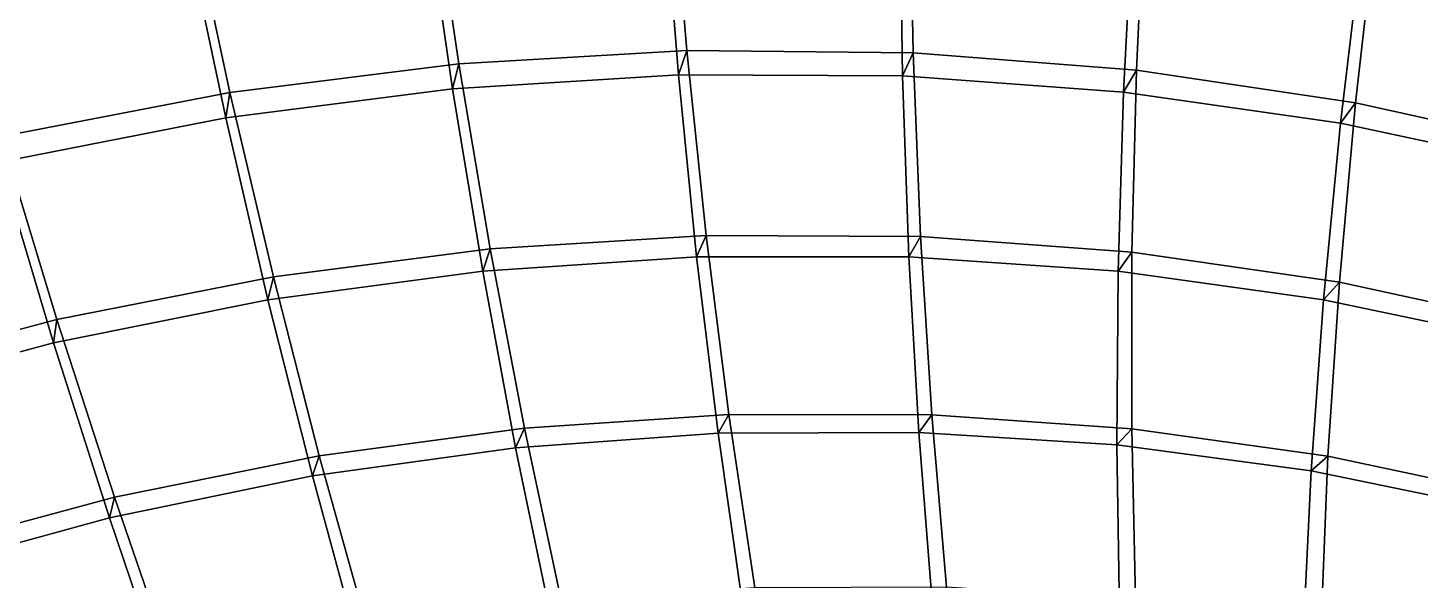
# Model space of a CAD drawing. Header units: metres. Extents: x -2184624 to 1125696, y -1900362 to 1900362.
# Drawn here: x -551038 to -128532, y 1094813 to 1262434 of the extents above; entities that cross this region are included whole.
import ezdxf

# ---------------------------------------------------------------- set-up
doc = ezdxf.new("R2010")
doc.units = ezdxf.units.M

msp = doc.modelspace()

# ---------------------------------------------------------------- linework, layer by layer
for points in [[(-420250.8, 1251536, 391164.38), (-428891.34, 1309468.1, 370067.25), (-355882.53, 1313399.1, 362020.03), (-351037.78, 1255539.4, 382381.56)], [(-358153.03, 1305131.9, 340646.9), (-355882.53, 1313399.1, 362020.03), (-351037.78, 1255539.4, 382381.56), (-353636.84, 1248196.1, 361233)], [(-353636.84, 1248196.1, 361233), (-351037.78, 1255539.4, 382381.56), (-355882.53, 1313399.1, 362020.03), (-358153.03, 1305131.9, 340646.9)], [(-351037.78, 1255539.4, 382381.56), (-355882.53, 1313399.1, 362020.03), (-283455.75, 1312415.6, 353632.22), (-282391.12, 1254877.6, 373227.38)], [(-286433.88, 1304448.4, 332009.22), (-283455.75, 1312415.6, 353632.22), (-282391.12, 1254877.6, 373227.38), (-285659.3, 1247842.4, 351831.5)], [(-285659.3, 1247842.4, 351831.5), (-282391.12, 1254877.6, 373227.38), (-283455.75, 1312415.6, 353632.22), (-286433.88, 1304448.4, 332009.22)], [(-282391.12, 1254877.6, 373227.38), (-283455.75, 1312415.6, 353632.22), (-211962.28, 1306552.8, 344881.47), (-214645.05, 1249584.2, 363678.06)], [(-489698.38, 1242852.6, 399594.72), (-502133.56, 1300610, 377791.34), (-428891.34, 1309468.1, 370067.25), (-420250.8, 1251536, 391164.38)], [(-430449.28, 1300974.1, 348932), (-428891.34, 1309468.1, 370067.25), (-420250.8, 1251536, 391164.38), (-422177.3, 1243956, 370251.62)], [(-422177.3, 1243956, 370251.62), (-420250.8, 1251536, 391164.38), (-428891.34, 1309468.1, 370067.25), (-430449.28, 1300974.1, 348932)], [(-215638.16, 1298962.5, 322996.16), (-211962.28, 1306552.8, 344881.47), (-214645.05, 1249584.2, 363678.06), (-218574.52, 1242932, 342023.38)], [(-218574.52, 1242932, 342023.38), (-214645.05, 1249584.2, 363678.06), (-211962.28, 1306552.8, 344881.47), (-215638.16, 1298962.5, 322996.16)], [(-214645.05, 1249584.2, 363678.06), (-211962.28, 1306552.8, 344881.47), (-141756.69, 1295868.9, 335738), (-148136.31, 1239716.6, 353702.5)], [(-422177.3, 1243956, 370251.62), (-430449.28, 1300974.1, 348932), (-358153.03, 1305131.9, 340646.9), (-353636.84, 1248196.1, 361233)], [(-353636.84, 1248196.1, 361233), (-358153.03, 1305131.9, 340646.9), (-286433.88, 1304448.4, 332009.22), (-285659.3, 1247842.4, 351831.5)], [(-285659.3, 1247842.4, 351831.5), (-286433.88, 1304448.4, 332009.22), (-215638.16, 1298962.5, 322996.16), (-218574.52, 1242932, 342023.38)], [(-559053.75, 1229495.6, 407686.4), (-575264.75, 1286832, 385205.03), (-502133.56, 1300610, 377791.34), (-489698.38, 1242852.6, 399594.72)], [(-490953.12, 1235103.1, 378906.66), (-502978.62, 1291959, 356882.22), (-430449.28, 1300974.1, 348932), (-422177.3, 1243956, 370251.62)], [(-502978.62, 1291959, 356882.22), (-502133.56, 1300610, 377791.34), (-489698.38, 1242852.6, 399594.72), (-490953.12, 1235103.1, 378906.66)], [(-490953.12, 1235103.1, 378906.66), (-489698.38, 1242852.6, 399594.72), (-502133.56, 1300610, 377791.34), (-502978.62, 1291959, 356882.22)], [(-218574.52, 1242932, 342023.38), (-215638.16, 1298962.5, 322996.16), (-146115.06, 1288736.6, 313577.62), (-152714.25, 1233526.4, 331777.2)], [(-146115.06, 1288736.6, 313577.62), (-141756.69, 1295868.9, 335738), (-148136.31, 1239716.6, 353702.5), (-152714.25, 1233526.4, 331777.2)], [(-152714.25, 1233526.4, 331777.2), (-148136.31, 1239716.6, 353702.5), (-141756.69, 1295868.9, 335738), (-146115.06, 1288736.6, 313577.62)], [(-148136.31, 1239716.6, 353702.5), (-141756.69, 1295868.9, 335738), (-73195.75, 1280443.5, 326166.53), (-83203.88, 1225352.5, 343262.47)], [(-559641.4, 1221640.4, 387212.1), (-575400.9, 1278090.5, 364510.66), (-502978.62, 1291959, 356882.22), (-490953.12, 1235103.1, 378906.66)], [(-152714.25, 1233526.4, 331777.2), (-146115.06, 1288736.6, 313577.62), (-78215.44, 1273854.8, 303718.16), (-88412.12, 1219708.5, 321054.84)], [(-422177.3, 1243956, 370251.62), (-420250.8, 1251536, 391164.38), (-351037.78, 1255539.4, 382381.56), (-353636.84, 1248196.1, 361233)], [(-353636.84, 1248196.1, 361233), (-351037.78, 1255539.4, 382381.56), (-420250.8, 1251536, 391164.38), (-422177.3, 1243956, 370251.62)], [(-410708.16, 1195346.4, 409227.12), (-420250.8, 1251536, 391164.38), (-351037.78, 1255539.4, 382381.56), (-345150.1, 1199420.6, 399761.75)], [(-353636.84, 1248196.1, 361233), (-351037.78, 1255539.4, 382381.56), (-345150.1, 1199420.6, 399761.75), (-348094.97, 1192937.9, 378812.06)], [(-348094.97, 1192937.9, 378812.06), (-345150.1, 1199420.6, 399761.75), (-351037.78, 1255539.4, 382381.56), (-353636.84, 1248196.1, 361233)], [(-353636.84, 1248196.1, 361233), (-351037.78, 1255539.4, 382381.56), (-282391.12, 1254877.6, 373227.38), (-285659.3, 1247842.4, 351831.5)], [(-285659.3, 1247842.4, 351831.5), (-282391.12, 1254877.6, 373227.38), (-351037.78, 1255539.4, 382381.56), (-353636.84, 1248196.1, 361233)], [(-345150.1, 1199420.6, 399761.75), (-351037.78, 1255539.4, 382381.56), (-282391.12, 1254877.6, 373227.38), (-280139.34, 1199067.6, 389897.38)], [(-285659.3, 1247842.4, 351831.5), (-282391.12, 1254877.6, 373227.38), (-280139.34, 1199067.6, 389897.38), (-283719.72, 1192901.6, 368704.2)], [(-283719.72, 1192901.6, 368704.2), (-280139.34, 1199067.6, 389897.38), (-282391.12, 1254877.6, 373227.38), (-285659.3, 1247842.4, 351831.5)], [(-285659.3, 1247842.4, 351831.5), (-282391.12, 1254877.6, 373227.38), (-214645.05, 1249584.2, 363678.06), (-218574.52, 1242932, 342023.38)], [(-218574.52, 1242932, 342023.38), (-214645.05, 1249584.2, 363678.06), (-282391.12, 1254877.6, 373227.38), (-285659.3, 1247842.4, 351831.5)], [(-280139.34, 1199067.6, 389897.38), (-282391.12, 1254877.6, 373227.38), (-214645.05, 1249584.2, 363678.06), (-215992.98, 1194322.6, 379608.28)], [(-490953.12, 1235103.1, 378906.66), (-489698.38, 1242852.6, 399594.72), (-420250.8, 1251536, 391164.38), (-422177.3, 1243956, 370251.62)], [(-422177.3, 1243956, 370251.62), (-420250.8, 1251536, 391164.38), (-489698.38, 1242852.6, 399594.72), (-490953.12, 1235103.1, 378906.66)], [(-476499, 1186831.2, 418313.25), (-489698.38, 1242852.6, 399594.72), (-420250.8, 1251536, 391164.38), (-410708.16, 1195346.4, 409227.12)], [(-422177.3, 1243956, 370251.62), (-420250.8, 1251536, 391164.38), (-410708.16, 1195346.4, 409227.12), (-413015.6, 1188616.1, 388510.25)], [(-413015.6, 1188616.1, 388510.25), (-410708.16, 1195346.4, 409227.12), (-420250.8, 1251536, 391164.38), (-422177.3, 1243956, 370251.62)], [(-413015.6, 1188616.1, 388510.25), (-422177.3, 1243956, 370251.62), (-353636.84, 1248196.1, 361233), (-348094.97, 1192937.9, 378812.06)], [(-348094.97, 1192937.9, 378812.06), (-353636.84, 1248196.1, 361233), (-285659.3, 1247842.4, 351831.5), (-283719.72, 1192901.6, 368704.2)], [(-283719.72, 1192901.6, 368704.2), (-285659.3, 1247842.4, 351831.5), (-218574.52, 1242932, 342023.38), (-220202.98, 1188546.4, 358160.97)], [(-218574.52, 1242932, 342023.38), (-214645.05, 1249584.2, 363678.06), (-215992.98, 1194322.6, 379608.28), (-220202.98, 1188546.4, 358160.97)], [(-220202.98, 1188546.4, 358160.97), (-215992.98, 1194322.6, 379608.28), (-214645.05, 1249584.2, 363678.06), (-218574.52, 1242932, 342023.38)], [(-218574.52, 1242932, 342023.38), (-214645.05, 1249584.2, 363678.06), (-148136.31, 1239716.6, 353702.5), (-152714.25, 1233526.4, 331777.2)], [(-152714.25, 1233526.4, 331777.2), (-148136.31, 1239716.6, 353702.5), (-214645.05, 1249584.2, 363678.06), (-218574.52, 1242932, 342023.38)], [(-215992.98, 1194322.6, 379608.28), (-214645.05, 1249584.2, 363678.06), (-148136.31, 1239716.6, 353702.5), (-153031.2, 1185239.9, 368862.22)], [(-559641.4, 1221640.4, 387212.1), (-559053.75, 1229495.6, 407686.4), (-489698.38, 1242852.6, 399594.72), (-490953.12, 1235103.1, 378906.66)], [(-490953.12, 1235103.1, 378906.66), (-489698.38, 1242852.6, 399594.72), (-559053.75, 1229495.6, 407686.4), (-559641.4, 1221640.4, 387212.1)], [(-542211.8, 1173880.8, 427034.2), (-559053.75, 1229495.6, 407686.4), (-489698.38, 1242852.6, 399594.72), (-476499, 1186831.2, 418313.25)], [(-478170.88, 1179918.5, 397818.62), (-490953.12, 1235103.1, 378906.66), (-422177.3, 1243956, 370251.62), (-413015.6, 1188616.1, 388510.25)], [(-490953.12, 1235103.1, 378906.66), (-489698.38, 1242852.6, 399594.72), (-476499, 1186831.2, 418313.25), (-478170.88, 1179918.5, 397818.62)], [(-478170.88, 1179918.5, 397818.62), (-476499, 1186831.2, 418313.25), (-489698.38, 1242852.6, 399594.72), (-490953.12, 1235103.1, 378906.66)], [(-220202.98, 1188546.4, 358160.97), (-218574.52, 1242932, 342023.38), (-152714.25, 1233526.4, 331777.2), (-157860.39, 1179931.1, 347150.22)], [(-152714.25, 1233526.4, 331777.2), (-148136.31, 1239716.6, 353702.5), (-153031.2, 1185239.9, 368862.22), (-157860.39, 1179931.1, 347150.22)], [(-157860.39, 1179931.1, 347150.22), (-153031.2, 1185239.9, 368862.22), (-148136.31, 1239716.6, 353702.5), (-152714.25, 1233526.4, 331777.2)], [(-153031.2, 1185239.9, 368862.22), (-148136.31, 1239716.6, 353702.5), (-83203.88, 1225352.5, 343262.47), (-91575.055, 1171895.9, 357619.2)], [(-152714.25, 1233526.4, 331777.2), (-148136.31, 1239716.6, 353702.5), (-83203.88, 1225352.5, 343262.47), (-88412.12, 1219708.5, 321054.84)], [(-88412.12, 1219708.5, 321054.84), (-83203.88, 1225352.5, 343262.47), (-148136.31, 1239716.6, 353702.5), (-152714.25, 1233526.4, 331777.2)], [(-543253.56, 1166847.2, 406751.44), (-559641.4, 1221640.4, 387212.1), (-490953.12, 1235103.1, 378906.66), (-478170.88, 1179918.5, 397818.62)], [(-607539.6, 1156518.6, 435401.06), (-627992.94, 1211491.9, 415449.5), (-559053.75, 1229495.6, 407686.4), (-542211.8, 1173880.8, 427034.2)], [(-559641.4, 1221640.4, 387212.1), (-559053.75, 1229495.6, 407686.4), (-542211.8, 1173880.8, 427034.2), (-543253.56, 1166847.2, 406751.44)], [(-543253.56, 1166847.2, 406751.44), (-542211.8, 1173880.8, 427034.2), (-559053.75, 1229495.6, 407686.4), (-559641.4, 1221640.4, 387212.1)], [(-157860.39, 1179931.1, 347150.22), (-152714.25, 1233526.4, 331777.2), (-88412.12, 1219708.5, 321054.84), (-97008.23, 1167137.1, 335632.2)], [(-607959.9, 1149422.6, 415319.8), (-627921.8, 1203591.6, 395178.25), (-559641.4, 1221640.4, 387212.1), (-543253.56, 1166847.2, 406751.44)], [(-413015.6, 1188616.1, 388510.25), (-410708.16, 1195346.4, 409227.12), (-345150.1, 1199420.6, 399761.75), (-348094.97, 1192937.9, 378812.06)], [(-348094.97, 1192937.9, 378812.06), (-345150.1, 1199420.6, 399761.75), (-410708.16, 1195346.4, 409227.12), (-413015.6, 1188616.1, 388510.25)], [(-400315.06, 1140922.4, 424436.28), (-410708.16, 1195346.4, 409227.12), (-345150.1, 1199420.6, 399761.75), (-338271.66, 1145063.1, 414343.06)], [(-348094.97, 1192937.9, 378812.06), (-345150.1, 1199420.6, 399761.75), (-338271.66, 1145063.1, 414343.06), (-341580.16, 1139385.4, 393570.12)], [(-341580.16, 1139385.4, 393570.12), (-338271.66, 1145063.1, 414343.06), (-345150.1, 1199420.6, 399761.75), (-348094.97, 1192937.9, 378812.06)], [(-348094.97, 1192937.9, 378812.06), (-345150.1, 1199420.6, 399761.75), (-280139.34, 1199067.6, 389897.38), (-283719.72, 1192901.6, 368704.2)], [(-283719.72, 1192901.6, 368704.2), (-280139.34, 1199067.6, 389897.38), (-345150.1, 1199420.6, 399761.75), (-348094.97, 1192937.9, 378812.06)], [(-338271.66, 1145063.1, 414343.06), (-345150.1, 1199420.6, 399761.75), (-280139.34, 1199067.6, 389897.38), (-276753.8, 1145007.1, 403825.22)], [(-283719.72, 1192901.6, 368704.2), (-280139.34, 1199067.6, 389897.38), (-276753.8, 1145007.1, 403825.22), (-280668.5, 1139655.4, 382813.72)], [(-280668.5, 1139655.4, 382813.72), (-276753.8, 1145007.1, 403825.22), (-280139.34, 1199067.6, 389897.38), (-283719.72, 1192901.6, 368704.2)], [(-283719.72, 1192901.6, 368704.2), (-280139.34, 1199067.6, 389897.38), (-215992.98, 1194322.6, 379608.28), (-220202.98, 1188546.4, 358160.97)], [(-220202.98, 1188546.4, 358160.97), (-215992.98, 1194322.6, 379608.28), (-280139.34, 1199067.6, 389897.38), (-283719.72, 1192901.6, 368704.2)], [(-276753.8, 1145007.1, 403825.22), (-280139.34, 1199067.6, 389897.38), (-215992.98, 1194322.6, 379608.28), (-216062.55, 1140787.9, 392856.56)], [(-478170.88, 1179918.5, 397818.62), (-476499, 1186831.2, 418313.25), (-410708.16, 1195346.4, 409227.12), (-413015.6, 1188616.1, 388510.25)], [(-413015.6, 1188616.1, 388510.25), (-410708.16, 1195346.4, 409227.12), (-476499, 1186831.2, 418313.25), (-478170.88, 1179918.5, 397818.62)], [(-462586.5, 1132570.2, 434125.34), (-476499, 1186831.2, 418313.25), (-410708.16, 1195346.4, 409227.12), (-400315.06, 1140922.4, 424436.28)], [(-413015.6, 1188616.1, 388510.25), (-410708.16, 1195346.4, 409227.12), (-400315.06, 1140922.4, 424436.28), (-403016.88, 1134985.9, 403892.1)], [(-403016.88, 1134985.9, 403892.1), (-400315.06, 1140922.4, 424436.28), (-410708.16, 1195346.4, 409227.12), (-413015.6, 1188616.1, 388510.25)], [(-403016.88, 1134985.9, 403892.1), (-413015.6, 1188616.1, 388510.25), (-348094.97, 1192937.9, 378812.06), (-341580.16, 1139385.4, 393570.12)], [(-341580.16, 1139385.4, 393570.12), (-348094.97, 1192937.9, 378812.06), (-283719.72, 1192901.6, 368704.2), (-280668.5, 1139655.4, 382813.72)], [(-280668.5, 1139655.4, 382813.72), (-283719.72, 1192901.6, 368704.2), (-220202.98, 1188546.4, 358160.97), (-220579.36, 1135833.6, 371596.94)], [(-220202.98, 1188546.4, 358160.97), (-215992.98, 1194322.6, 379608.28), (-216062.55, 1140787.9, 392856.56), (-220579.36, 1135833.6, 371596.94)], [(-220579.36, 1135833.6, 371596.94), (-216062.55, 1140787.9, 392856.56), (-215992.98, 1194322.6, 379608.28), (-220202.98, 1188546.4, 358160.97)], [(-220202.98, 1188546.4, 358160.97), (-215992.98, 1194322.6, 379608.28), (-153031.2, 1185239.9, 368862.22), (-157860.39, 1179931.1, 347150.22)], [(-157860.39, 1179931.1, 347150.22), (-153031.2, 1185239.9, 368862.22), (-215992.98, 1194322.6, 379608.28), (-220202.98, 1188546.4, 358160.97)], [(-216062.55, 1140787.9, 392856.56), (-215992.98, 1194322.6, 379608.28), (-153031.2, 1185239.9, 368862.22), (-156500.45, 1132458.4, 381403.5)], [(-464684.7, 1126438.2, 413800.1), (-478170.88, 1179918.5, 397818.62), (-413015.6, 1188616.1, 388510.25), (-403016.88, 1134985.9, 403892.1)], [(-220579.36, 1135833.6, 371596.94), (-220202.98, 1188546.4, 358160.97), (-157860.39, 1179931.1, 347150.22), (-161611.36, 1127977.6, 359886.44)], [(-543253.56, 1166847.2, 406751.44), (-542211.8, 1173880.8, 427034.2), (-476499, 1186831.2, 418313.25), (-478170.88, 1179918.5, 397818.62)], [(-478170.88, 1179918.5, 397818.62), (-476499, 1186831.2, 418313.25), (-542211.8, 1173880.8, 427034.2), (-543253.56, 1166847.2, 406751.44)], [(-524790.8, 1120011.4, 443425.53), (-542211.8, 1173880.8, 427034.2), (-476499, 1186831.2, 418313.25), (-462586.5, 1132570.2, 434125.34)], [(-478170.88, 1179918.5, 397818.62), (-476499, 1186831.2, 418313.25), (-462586.5, 1132570.2, 434125.34), (-464684.7, 1126438.2, 413800.1)], [(-464684.7, 1126438.2, 413800.1), (-462586.5, 1132570.2, 434125.34), (-476499, 1186831.2, 418313.25), (-478170.88, 1179918.5, 397818.62)], [(-157860.39, 1179931.1, 347150.22), (-153031.2, 1185239.9, 368862.22), (-156500.45, 1132458.4, 381403.5), (-161611.36, 1127977.6, 359886.44)], [(-161611.36, 1127977.6, 359886.44), (-156500.45, 1132458.4, 381403.5), (-153031.2, 1185239.9, 368862.22), (-157860.39, 1179931.1, 347150.22)], [(-157860.39, 1179931.1, 347150.22), (-153031.2, 1185239.9, 368862.22), (-91575.055, 1171895.9, 357619.2), (-97008.23, 1167137.1, 335632.2)], [(-97008.23, 1167137.1, 335632.2), (-91575.055, 1171895.9, 357619.2), (-153031.2, 1185239.9, 368862.22), (-157860.39, 1179931.1, 347150.22)], [(-156500.45, 1132458.4, 381403.5), (-153031.2, 1185239.9, 368862.22), (-91575.055, 1171895.9, 357619.2), (-98371.83, 1120092.5, 369424.5)], [(-526291.44, 1113743.6, 423309.34), (-543253.56, 1166847.2, 406751.44), (-478170.88, 1179918.5, 397818.62), (-464684.7, 1126438.2, 413800.1)], [(-161611.36, 1127977.6, 359886.44), (-157860.39, 1179931.1, 347150.22), (-97008.23, 1167137.1, 335632.2), (-104064.56, 1116166.2, 347641.2)], [(-607959.9, 1149422.6, 415319.8), (-607539.6, 1156518.6, 435401.06), (-542211.8, 1173880.8, 427034.2), (-543253.56, 1166847.2, 406751.44)], [(-543253.56, 1166847.2, 406751.44), (-542211.8, 1173880.8, 427034.2), (-607539.6, 1156518.6, 435401.06), (-607959.9, 1149422.6, 415319.8)], [(-586637.06, 1103269, 452347.84), (-607539.6, 1156518.6, 435401.06), (-542211.8, 1173880.8, 427034.2), (-524790.8, 1120011.4, 443425.53)], [(-543253.56, 1166847.2, 406751.44), (-542211.8, 1173880.8, 427034.2), (-524790.8, 1120011.4, 443425.53), (-526291.44, 1113743.6, 423309.34)], [(-526291.44, 1113743.6, 423309.34), (-524790.8, 1120011.4, 443425.53), (-542211.8, 1173880.8, 427034.2), (-543253.56, 1166847.2, 406751.44)], [(-587549.3, 1096921.5, 432430.97), (-607959.9, 1149422.6, 415319.8), (-543253.56, 1166847.2, 406751.44), (-526291.44, 1113743.6, 423309.34)], [(-403016.88, 1134985.9, 403892.1), (-400315.06, 1140922.4, 424436.28), (-338271.66, 1145063.1, 414343.06), (-341580.16, 1139385.4, 393570.12)], [(-341580.16, 1139385.4, 393570.12), (-338271.66, 1145063.1, 414343.06), (-400315.06, 1140922.4, 424436.28), (-403016.88, 1134985.9, 403892.1)], [(-389130.44, 1088273.1, 436963.4), (-400315.06, 1140922.4, 424436.28), (-338271.66, 1145063.1, 414343.06), (-330463.28, 1092476.6, 426297.9)], [(-341580.16, 1139385.4, 393570.12), (-338271.66, 1145063.1, 414343.06), (-330463.28, 1092476.6, 426297.9), (-334153.72, 1087555.1, 405682.78)], [(-334153.72, 1087555.1, 405682.78), (-330463.28, 1092476.6, 426297.9), (-338271.66, 1145063.1, 414343.06), (-341580.16, 1139385.4, 393570.12)], [(-341580.16, 1139385.4, 393570.12), (-338271.66, 1145063.1, 414343.06), (-276753.8, 1145007.1, 403825.22), (-280668.5, 1139655.4, 382813.72)], [(-280668.5, 1139655.4, 382813.72), (-276753.8, 1145007.1, 403825.22), (-338271.66, 1145063.1, 414343.06), (-341580.16, 1139385.4, 393570.12)], [(-330463.28, 1092476.6, 426297.9), (-338271.66, 1145063.1, 414343.06), (-276753.8, 1145007.1, 403825.22), (-272298.38, 1092704, 415185.06)], [(-280668.5, 1139655.4, 382813.72), (-276753.8, 1145007.1, 403825.22), (-272298.38, 1092704, 415185.06), (-276569.44, 1088118.2, 394337.38)], [(-276569.44, 1088118.2, 394337.38), (-272298.38, 1092704, 415185.06), (-276753.8, 1145007.1, 403825.22), (-280668.5, 1139655.4, 382813.72)], [(-280668.5, 1139655.4, 382813.72), (-276753.8, 1145007.1, 403825.22), (-216062.55, 1140787.9, 392856.56), (-220579.36, 1135833.6, 371596.94)], [(-220579.36, 1135833.6, 371596.94), (-216062.55, 1140787.9, 392856.56), (-276753.8, 1145007.1, 403825.22), (-280668.5, 1139655.4, 382813.72)], [(-272298.38, 1092704, 415185.06), (-276753.8, 1145007.1, 403825.22), (-216062.55, 1140787.9, 392856.56), (-214920.27, 1088987.6, 403597.75)], [(-464684.7, 1126438.2, 413800.1), (-462586.5, 1132570.2, 434125.34), (-400315.06, 1140922.4, 424436.28), (-403016.88, 1134985.9, 403892.1)], [(-403016.88, 1134985.9, 403892.1), (-400315.06, 1140922.4, 424436.28), (-462586.5, 1132570.2, 434125.34), (-464684.7, 1126438.2, 413800.1)], [(-448017.72, 1080079.4, 447202.38), (-462586.5, 1132570.2, 434125.34), (-400315.06, 1140922.4, 424436.28), (-389130.44, 1088273.1, 436963.4)], [(-403016.88, 1134985.9, 403892.1), (-400315.06, 1140922.4, 424436.28), (-389130.44, 1088273.1, 436963.4), (-392241.2, 1083081.4, 416571.97)], [(-392241.2, 1083081.4, 416571.97), (-389130.44, 1088273.1, 436963.4), (-400315.06, 1140922.4, 424436.28), (-403016.88, 1134985.9, 403892.1)], [(-220579.36, 1135833.6, 371596.94), (-216062.55, 1140787.9, 392856.56), (-214920.27, 1088987.6, 403597.75), (-219769.77, 1084807.6, 382509.12)], [(-219769.77, 1084807.6, 382509.12), (-214920.27, 1088987.6, 403597.75), (-216062.55, 1140787.9, 392856.56), (-220579.36, 1135833.6, 371596.94)], [(-220579.36, 1135833.6, 371596.94), (-216062.55, 1140787.9, 392856.56), (-156500.45, 1132458.4, 381403.5), (-161611.36, 1127977.6, 359886.44)], [(-161611.36, 1127977.6, 359886.44), (-156500.45, 1132458.4, 381403.5), (-216062.55, 1140787.9, 392856.56), (-220579.36, 1135833.6, 371596.94)], [(-214920.27, 1088987.6, 403597.75), (-216062.55, 1140787.9, 392856.56), (-156500.45, 1132458.4, 381403.5), (-158615.12, 1081379.4, 391501.34)], [(-392241.2, 1083081.4, 416571.97), (-403016.88, 1134985.9, 403892.1), (-341580.16, 1139385.4, 393570.12), (-334153.72, 1087555.1, 405682.78)], [(-334153.72, 1087555.1, 405682.78), (-341580.16, 1139385.4, 393570.12), (-280668.5, 1139655.4, 382813.72), (-276569.44, 1088118.2, 394337.38)], [(-276569.44, 1088118.2, 394337.38), (-280668.5, 1139655.4, 382813.72), (-220579.36, 1135833.6, 371596.94), (-219769.77, 1084807.6, 382509.12)], [(-526291.44, 1113743.6, 423309.34), (-524790.8, 1120011.4, 443425.53), (-462586.5, 1132570.2, 434125.34), (-464684.7, 1126438.2, 413800.1)], [(-464684.7, 1126438.2, 413800.1), (-462586.5, 1132570.2, 434125.34), (-524790.8, 1120011.4, 443425.53), (-526291.44, 1113743.6, 423309.34)], [(-506846.12, 1067899.5, 457030.5), (-524790.8, 1120011.4, 443425.53), (-462586.5, 1132570.2, 434125.34), (-448017.72, 1080079.4, 447202.38)], [(-450552.84, 1074678.9, 427025.62), (-464684.7, 1126438.2, 413800.1), (-403016.88, 1134985.9, 403892.1), (-392241.2, 1083081.4, 416571.97)], [(-464684.7, 1126438.2, 413800.1), (-462586.5, 1132570.2, 434125.34), (-448017.72, 1080079.4, 447202.38), (-450552.84, 1074678.9, 427025.62)], [(-450552.84, 1074678.9, 427025.62), (-448017.72, 1080079.4, 447202.38), (-462586.5, 1132570.2, 434125.34), (-464684.7, 1126438.2, 413800.1)], [(-219769.77, 1084807.6, 382509.12), (-220579.36, 1135833.6, 371596.94), (-161611.36, 1127977.6, 359886.44), (-164037.31, 1077679.6, 370163.78)], [(-161611.36, 1127977.6, 359886.44), (-156500.45, 1132458.4, 381403.5), (-158615.12, 1081379.4, 391501.34), (-164037.31, 1077679.6, 370163.78)], [(-164037.31, 1077679.6, 370163.78), (-158615.12, 1081379.4, 391501.34), (-156500.45, 1132458.4, 381403.5), (-161611.36, 1127977.6, 359886.44)], [(-161611.36, 1127977.6, 359886.44), (-156500.45, 1132458.4, 381403.5), (-98371.83, 1120092.5, 369424.5), (-104064.56, 1116166.2, 347641.2)], [(-104064.56, 1116166.2, 347641.2), (-98371.83, 1120092.5, 369424.5), (-156500.45, 1132458.4, 381403.5), (-161611.36, 1127977.6, 359886.44)], [(-158615.12, 1081379.4, 391501.34), (-156500.45, 1132458.4, 381403.5), (-98371.83, 1120092.5, 369424.5), (-103671.08, 1069950, 378853.94)], [(-508812.56, 1062348.2, 437059.3), (-526291.44, 1113743.6, 423309.34), (-464684.7, 1126438.2, 413800.1), (-450552.84, 1074678.9, 427025.62)], [(-164037.31, 1077679.6, 370163.78), (-161611.36, 1127977.6, 359886.44), (-104064.56, 1116166.2, 347641.2), (-109656.47, 1066810, 357260.38)], [(-587549.3, 1096921.5, 432430.97), (-586637.06, 1103269, 452347.84), (-524790.8, 1120011.4, 443425.53), (-526291.44, 1113743.6, 423309.34)], [(-526291.44, 1113743.6, 423309.34), (-524790.8, 1120011.4, 443425.53), (-586637.06, 1103269, 452347.84), (-587549.3, 1096921.5, 432430.97)], [(-565340.8, 1051754.8, 466459.16), (-586637.06, 1103269, 452347.84), (-524790.8, 1120011.4, 443425.53), (-506846.12, 1067899.5, 457030.5)], [(-526291.44, 1113743.6, 423309.34), (-524790.8, 1120011.4, 443425.53), (-506846.12, 1067899.5, 457030.5), (-508812.56, 1062348.2, 437059.3)], [(-508812.56, 1062348.2, 437059.3), (-506846.12, 1067899.5, 457030.5), (-524790.8, 1120011.4, 443425.53), (-526291.44, 1113743.6, 423309.34)], [(-566748.06, 1046107, 446684.22), (-587549.3, 1096921.5, 432430.97), (-526291.44, 1113743.6, 423309.34), (-508812.56, 1062348.2, 437059.3)]]:
    msp.add_3dface(points)

doc.saveas('drawing.dxf')
